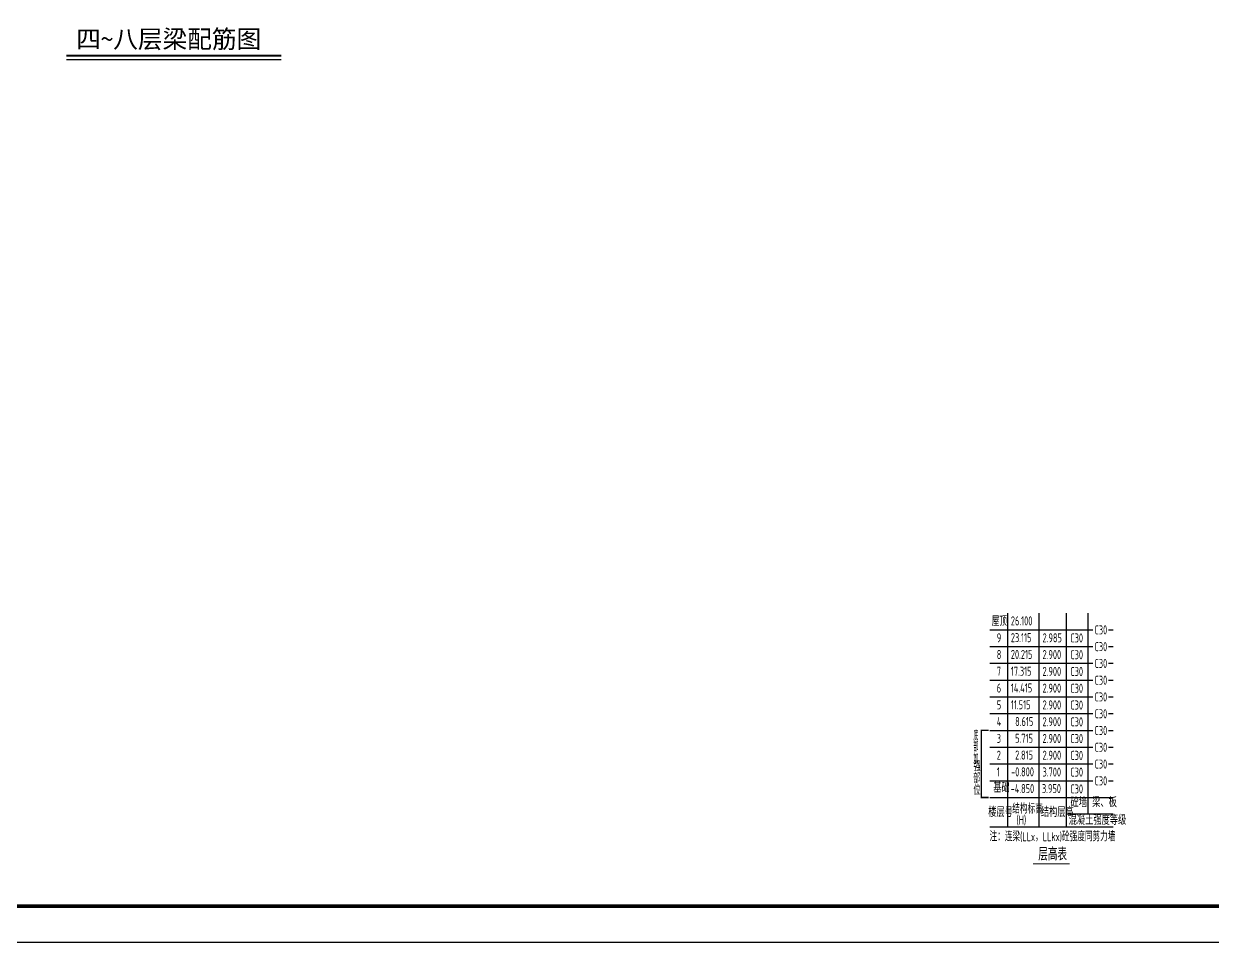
# Model space of a CAD drawing. Extents: x -1712635 to -854203, y -534641 to -21985.
# Drawn here: x -1111029 to -1078182, y -327517 to -302136 of the extents above; entities that cross this region are included whole.
import ezdxf
from ezdxf.enums import TextEntityAlignment as Align

# ---------------------------------------------------------------- set-up
doc = ezdxf.new("R2010")
doc.units = 0
doc.header["$LTSCALE"] = 1000
doc.layers.get('0').update_dxf_attribs({"linetype": 'CONTINUOUS'})
for name, color, linetype in [('-TK', 7, 'CONTINUOUS'), ('S-0-TEXT', 7, 'CONTINUOUS'), ('S-B表格', 2, 'CONTINUOUS'), ('S-引出线', 40, 'CONTINUOUS'), ('S-文字', 7, 'CONTINUOUS'), ('TEXT', 2, 'CONTINUOUS')]:
    doc.layers.add(name, color=color, linetype=linetype)
doc.layers.add('7549', color=9, linetype='CONTINUOUS', lineweight=18)
doc.styles.add('-宋体', font='', dxfattribs={"width": 0.7, "height": 300, "bigfont": '宋体.TTF'})
doc.styles.add('TSSD_REIN', font='tssdeng.shx', dxfattribs={"width": 0.7, "height": 300, "bigfont": 'tssdchn.shx'})
doc.styles.get('-宋体').set_extended_font_data('SimSun')

# ---------------------------------------------------------------- blocks, each defined once
blk = doc.blocks.new('A1')
blk.add_lwpolyline([(0, 59400), (0, 0), (84100, 0), (84100, 59400)], close=True)
at = {"const_width": 100}
blk.add_lwpolyline([(2500, 58400), (2500, 1000), (83100, 1000), (83100, 58400)], close=True, dxfattribs=at)
blk = doc.blocks.new('B20200424131938')
at = {"layer": '7549', "const_width": 40}
blk.add_lwpolyline([(417, 3688), (217, 3688), (217, 1834), (417, 1834)], dxfattribs=at)
at = {"layer": 'S-0-TEXT'}
blk.add_lwpolyline([(1641, 0, 27, 27, 0), (2658, 0, 0, 0, 0)], format="xyseb", dxfattribs=at)
at = {"layer": 'S-B表格'}
for p, q in [((952, 1021), (952, 6932)), ((1817, 1021), (1817, 6932)), ((2567, 1021), (2567, 6932)), ((3167, 1385), (3167, 6932)), ((452, 6469), (3167, 6469)), ((452, 6469), (3167, 6469)), ((3167, 6469), (3298, 6469)), ((3167, 6469), (3298, 6469)), ((3167, 6469), (3298, 6469)), ((3731, 6469), (3862, 6469)), ((3731, 6469), (3862, 6469)), ((3731, 6469), (3862, 6469)), ((452, 6005), (3167, 6005)), ((452, 6005), (3167, 6005)), ((3167, 6005), (3298, 6005)), ((3167, 6005), (3298, 6005)), ((3167, 6005), (3298, 6005)), ((3731, 6005), (3862, 6005)), ((3731, 6005), (3862, 6005)), ((3731, 6005), (3862, 6005)), ((452, 5542), (3167, 5542)), ((452, 5542), (3167, 5542)), ((3167, 5542), (3298, 5542)), ((3167, 5542), (3298, 5542)), ((3167, 5542), (3298, 5542)), ((3731, 5542), (3862, 5542)), ((3731, 5542), (3862, 5542)), ((3731, 5542), (3862, 5542)), ((452, 5078), (3167, 5078)), ((452, 5078), (3167, 5078)), ((3167, 5078), (3298, 5078)), ((3167, 5078), (3298, 5078)), ((3167, 5078), (3298, 5078)), ((3731, 5078), (3862, 5078)), ((3731, 5078), (3862, 5078)), ((3731, 5078), (3862, 5078)), ((452, 4615), (3167, 4615)), ((3167, 4615), (3298, 4615)), ((3731, 4615), (3862, 4615)), ((452, 4151), (3167, 4151)), ((3167, 4151), (3298, 4151)), ((3731, 4151), (3862, 4151)), ((452, 3688), (3167, 3688)), ((3167, 3688), (3298, 3688)), ((3731, 3688), (3862, 3688)), ((452, 3224), (3167, 3224)), ((3167, 3224), (3298, 3224)), ((3731, 3224), (3862, 3224)), ((452, 2761), (3167, 2761)), ((3167, 2761), (3298, 2761)), ((3731, 2761), (3862, 2761)), ((452, 2297), (3167, 2297)), ((3167, 2297), (3298, 2297)), ((3731, 2297), (3862, 2297)), ((452, 1834), (3167, 1834)), ((452, 1834), (3862, 1834)), ((452, 1834), (2854, 1834)), ((452, 1834), (2854, 1834)), ((2567, 1385), (3862, 1385)), ((452, 1021), (3862, 1021))]:
    blk.add_line(p, q, dxfattribs=at)
at = {"style": 'TSSD_REIN'}
for s, width, p, p2 in [('底', 0.535575, (-3, 3408), (134, 3408)), ('部', 0.530918, (-3, 3100), (134, 3100)), ('加', 0.526341, (-3, 2774), (134, 2774))]:
    blk.add_text(s, height=285, dxfattribs=dict(at, width=width)).set_placement(p, p2, align=Align.FIT)
for s, height, width, p in [('强', 285, 0.535575, (-3, 2477)), ('部', 285, 0.535575, (-13, 2146)), ('位', 285, 0.535575, (-3, 1820)), ('砼墙', 250, 0.7, (2681, 1495)), ('梁、板', 250, 0.7, (3279, 1495))]:
    blk.add_text(s, height=height, dxfattribs=dict(at, width=width)).set_placement(p, align=Align.BOTTOM_LEFT)
for s, width, p in [('结构标高', 0.65, (1070, 1392)), ('楼层号', 0.7, (405, 1299)), ('(H)', 0.65, (1188, 1086)), ('结构层高', 0.7, (1860, 1299)), ('混凝土强度等级', 0.7, (2629, 1080))]:
    blk.add_text(s, height=250, dxfattribs=dict(at, width=width)).set_placement(p)
at = {"layer": 'S-0-TEXT', "style": 'TSSD_REIN', "width": 0.7}
blk.add_text('层高表', height=360, dxfattribs=at).set_placement((1790, 90))
at = {"layer": 'S-B表格', "style": 'TSSD_REIN'}
for s, width, p in [('屋顶', 0.65, (503, 6575)), ('26.100', 0.7, (1031, 6590)), ('C30', 0.65, (3345, 6341)), ('9', 0.7, (642, 6123)), ('23.115', 0.7, (1031, 6126)), ('2.985', 0.7, (1907, 6121)), ('C30', 0.7, (2675, 6118)), ('20.215', 0.7, (1031, 5663)), ('C30', 0.65, (3345, 5877)), ('8', 0.7, (642, 5660)), ('2.900', 0.7, (1907, 5658)), ('C30', 0.7, (2675, 5654)), ('C30', 0.65, (3345, 5414)), ('7', 0.7, (642, 5196)), ('17.315', 0.7, (1031, 5199)), ('2.900', 0.7, (1907, 5194)), ('C30', 0.7, (2675, 5191)), ('6', 0.7, (642, 4733)), ('14.415', 0.7, (1031, 4736)), ('2.900', 0.7, (1907, 4731)), ('C30', 0.7, (2675, 4727)), ('C30', 0.65, (3345, 4950)), ('C30', 0.65, (3345, 4487)), ('5', 0.7, (642, 4269)), ('11.515', 0.7, (1031, 4272)), ('2.900', 0.7, (1907, 4267)), ('C30', 0.7, (2675, 4264)), ('C30', 0.65, (3345, 4023)), ('4', 0.7, (642, 3806)), ('8.615', 0.7, (1150, 3809)), ('2.900', 0.7, (1907, 3804)), ('C30', 0.7, (2675, 3800)), ('C30', 0.65, (3345, 3560)), ('3', 0.7, (642, 3342)), ('5.715', 0.7, (1150, 3345)), ('2.900', 0.7, (1907, 3340)), ('C30', 0.7, (2675, 3337)), ('C30', 0.65, (3345, 3096)), ('2', 0.7, (642, 2879)), ('2.815', 0.7, (1150, 2882)), ('2.900', 0.7, (1907, 2877)), ('C30', 0.7, (2675, 2873)), ('1', 0.7, (642, 2415)), ('-0.800', 0.7, (1038, 2418)), ('3.700', 0.7, (1907, 2413)), ('C30', 0.7, (2675, 2410)), ('C30', 0.65, (3345, 2633)), ('C30', 0.65, (3345, 2169)), ('基础', 0.7, (545, 1974)), ('-4.850', 0.7, (1026, 1955)), ('3.950', 0.7, (1891, 1955)), ('C30', 0.7, (2675, 1946))]:
    blk.add_text(s, height=250, dxfattribs=dict(at, width=width)).set_placement(p)
at = {"layer": 'TEXT', "style": 'TSSD_REIN', "width": 0.65}
blk.add_text('注：连梁(LLx，LLkx)砼强度同剪力墙', height=250, dxfattribs=at).set_placement((443, 627))

msp = doc.modelspace()

# ---------------------------------------------------------------- linework, layer by layer
at = {"layer": 'S-B表格', "color": 6, "linetype": 'ByBlock', "ltscale": 0.5, "const_width": 30}
for points in [[(-1084327.72, -320273.14), (-1081481.34, -320273.14)], [(-1084327.72, -320736.64), (-1081481.34, -320736.64)], [(-1084327.72, -321200.14), (-1081481.34, -321200.14)], [(-1084327.72, -321663.64), (-1081481.34, -321663.64)]]:
    msp.add_lwpolyline(points, dxfattribs=at)
at = {"layer": 'S-引出线', "color": 3, "const_width": 56}
msp.add_lwpolyline([(-1109852.73, -303014.3), (-1103914.21, -303014.3)], dxfattribs=at)
at = {"layer": 'S-引出线', "color": 3}
msp.add_lwpolyline([(-1109852.73, -303126.3), (-1103914.21, -303126.3)], dxfattribs=at)

# ---------------------------------------------------------------- block references
at = {"layer": '-TK'}
msp.add_blockref('A1', (-1147825.76, -327516.72), dxfattribs=at)
at = {"layer": 'S-B表格'}
msp.add_blockref('B20200424131938', (-1084779.36, -325351.24), dxfattribs=at)

# ---------------------------------------------------------------- texts
at = {"layer": 'S-文字', "style": '-宋体'}
msp.add_text('四~八层梁配筋图', height=500, dxfattribs=at).set_placement((-1109580.25, -302807.79))

doc.saveas('drawing.dxf')
